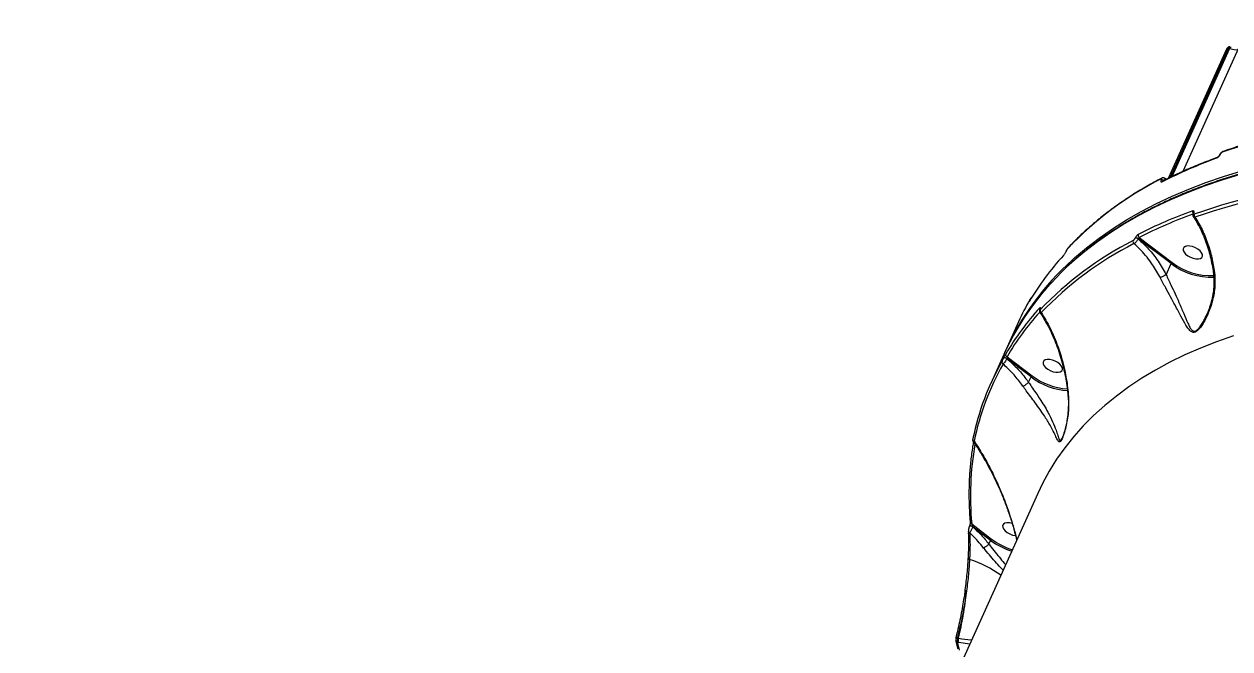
# Model space of a CAD drawing. Header units: millimetres. Extents: x -6523 to 7556, y -5559 to 6101.
# Drawn here: x -2358 to -1838, y 1711 to 1981 of the extents above; entities that cross this region are included whole.
import ezdxf

# ---------------------------------------------------------------- set-up
doc = ezdxf.new("R2010")
doc.units = ezdxf.units.MM
doc.layers.add('DIKOM_ОБЪЕКТ', color=7, linetype='Continuous')
doc.layers.add('DIKOM_РАЗМЕР_ЗОНА', color=7, linetype='Continuous')
doc.styles.add('style1', font='arial.ttf', dxfattribs={"width": 0.8})
doc.dimstyles.new('1-50', dxfattribs={"dimtxt": 300, "dimasz": 200, "dimexe": 100, "dimexo": 0, "dimgap": 100, "dimtad": 1, "dimtxsty": 'style1', "dimcen": 200, "dimclrd": 7, "dimclre": 7, "dimclrt": 7, "dimadec": 1, "dimazin": 2, "dimtfac": 1, "dimtmove": 0, "dimatfit": 2, "dimfxl": 0, "dimlwd": 25, "dimlwe": 18, "dimarcsym": 0})

# ---------------------------------------------------------------- blocks, each defined once
blk = doc.blocks.new('*D13')
at = {"layer": 'Defpoints', "color": 0, "transparency": 16777216}
for p in [(-2358.18, 6101.03), (4341.71, -4605.15), (7455.88, -4605.15)]:
    blk.add_point(p, dxfattribs=at)
at = {"layer": 'DIKOM_РАЗМЕР_ЗОНА', "color": 7, "lineweight": 18, "transparency": 16777216}
for p, q in [((-2358.18, 6101.03), (7555.88, 6101.03)), ((4341.71, -4605.15), (7555.88, -4605.15))]:
    blk.add_line(p, q, dxfattribs=at)
at = {"layer": 'DIKOM_РАЗМЕР_ЗОНА', "color": 7, "lineweight": 25, "transparency": 16777216}
blk.add_line((7455.88, 5701.03), (7455.88, -4205.15), dxfattribs=at)
at = {"layer": 'DIKOM_РАЗМЕР_ЗОНА', "color": 7, "transparency": 16777216}
for points in [[(7389.22, 5701.03), (7522.55, 5701.03), (7455.88, 6101.03)], [(7389.22, -4205.15), (7522.55, -4205.15), (7455.88, -4605.15)]]:
    blk.add_solid(points, dxfattribs=at)
at = {"layer": 'DIKOM_РАЗМЕР_ЗОНА', "color": 7, "transparency": 16777216, "insert": (7222.71, 375.61), "char_height": 300, "attachment_point": 5, "rotation": 90, "style": 'style1'}
blk.add_mtext('10700', dxfattribs=at)

msp = doc.modelspace()

# ---------------------------------------------------------------- linework, layer by layer
at = {"layer": 'DIKOM_ОБЪЕКТ', "color": 7, "linetype": 'Continuous', "lineweight": 15}
for p, q in [((-1749.699, 2157.798), (-1858.029, 1917.433)), ((-1839.162, 1970.293), (-1864.33, 1914.449)), ((-1838.449, 1970.484), (-1863.526, 1914.843)), ((-1862.687, 1915.254), (-1837.845, 1970.372)), ((-1837.845, 1970.372), (-1838.449, 1970.484)), ((-1842.197, 1924.569), (-1842.225, 1924.507)), ((-1841.989, 1924.743), (-1842.017, 1924.681)), ((-1867.266, 1913.721), (-1867.246, 1913.764)), ((-1866.67, 1913.302), (-1866.669, 1913.303)), ((-1865.019, 1914.111), (-1865.866, 1914.635)), ((-1853.533, 1899.511), (-1853.561, 1899.449)), ((-1853.325, 1899.684), (-1853.353, 1899.622)), ((-1878.587, 1888.677), (-1878.568, 1888.719)), ((-1877.24, 1888.425), (-1877.259, 1888.382)), ((-1863.079, 1877.691), (-1877.24, 1888.425)), ((-1876.814, 1888.972), (-1862.622, 1878.215)), ((-1908.374, 1883.133), (-1908.41, 1883.052)), ((-1908.324, 1883.207), (-1908.36, 1883.126)), ((-1865.23, 1872.919), (-1863.079, 1877.691)), ((-1924.127, 1861.866), (-1924.115, 1861.892)), ((-1919.665, 1858.118), (-1919.701, 1858.037)), ((-1919.648, 1858.116), (-1919.684, 1858.035)), ((-1919.698, 1858.041), (-1919.734, 1857.961)), ((-1848.027, 1855.02), (-1847.901, 1855.3)), ((-1928.926, 1852.609), (-1934.576, 1840.074)), ((-1935.279, 1838.512), (-1940.929, 1825.977)), ((-1933.911, 1837.527), (-1923.092, 1829.28)), ((-1935.417, 1836.825), (-1935.406, 1836.851)), ((-1933.939, 1836.678), (-1933.951, 1836.652)), ((-1923.549, 1828.757), (-1933.939, 1836.678)), ((-1924.589, 1826.451), (-1923.549, 1828.757)), ((-1924.589, 1826.451), (-1924.593, 1826.446)), ((-1910.053, 1802.515), (-1909.992, 1802.667)), ((-1920.67, 1778.446), (-2029.001, 1538.08)), ((-1949.161, 1765.366), (-1940.541, 1758.762)), ((-1950.572, 1762.124), (-1950.574, 1762.151)), ((-1950.148, 1764.266), (-1950.179, 1764.198)), ((-1948.666, 1764.114), (-1948.697, 1764.046)), ((-1940.999, 1758.24), (-1948.666, 1764.114)), ((-1941.728, 1756.622), (-1941.732, 1756.615)), ((-1941.728, 1756.622), (-1940.999, 1758.24)), ((-1950.665, 1750.495), (-1950.68, 1750.239)), ((-1956.021, 1714.74), (-1955.129, 1711.387)), ((-1954.857, 1714.106), (-1955.404, 1714.208)), ((-1955.331, 1716.129), (-1954.827, 1716.036)), ((-1949.956, 1713.465), (-1954.857, 1714.106))]:
    msp.add_line(p, q, dxfattribs=at)
at = {"layer": 'DIKOM_ОБЪЕКТ', "color": 7, "linetype": 'Continuous', "lineweight": 15, "flags": 128}
for points in [[(-1837.845, 1970.372), (-1837.701, 1970.654), (-1837.546, 1970.878), (-1837.387, 1971.037), (-1837.231, 1971.124), (-1837.085, 1971.136)], [(-1834.411, 1969.838), (-1835.834, 1970.034), (-1837.845, 1970.372)], [(-1833.337, 1916.148), (-1841.198, 1913.736), (-1848.817, 1911.115), (-1856.186, 1908.287), (-1863.299, 1905.256), (-1870.15, 1902.023), (-1876.734, 1898.591), (-1883.044, 1894.963), (-1889.076, 1891.142), (-1894.824, 1887.132), (-1900.284, 1882.935), (-1905.451, 1878.556), (-1905.864, 1878.186)], [(-1905.618, 1879.335), (-1904.713, 1880.147), (-1899.545, 1884.525), (-1894.083, 1888.721), (-1888.333, 1892.73), (-1882.299, 1896.549), (-1875.987, 1900.176), (-1869.401, 1903.607), (-1862.548, 1906.838), (-1855.433, 1909.868), (-1848.063, 1912.694), (-1840.442, 1915.314), (-1832.579, 1917.725)], [(-1907.422, 1884.616), (-1907.473, 1884.556), (-1907.554, 1884.419)], [(-1850.569, 1883.196), (-1851.494, 1883.935), (-1852.596, 1884.559), (-1853.787, 1885.016), (-1854.969, 1885.269), (-1856.047, 1885.298), (-1856.934, 1885.1), (-1857.558, 1884.692), (-1857.868, 1884.106), (-1857.839, 1883.39), (-1857.474, 1882.602), (-1856.801, 1881.806), (-1855.877, 1881.066), (-1854.774, 1880.443), (-1853.584, 1879.986), (-1852.401, 1879.733), (-1851.323, 1879.704), (-1850.436, 1879.902), (-1849.812, 1880.31), (-1849.502, 1880.896), (-1849.531, 1881.612), (-1849.897, 1882.4), (-1850.569, 1883.196)], [(-1908.41, 1883.052), (-1908.397, 1883.077), (-1908.36, 1883.126)], [(-1908.374, 1883.133), (-1908.361, 1883.157), (-1908.324, 1883.207)], [(-1919.7, 1858.037), (-1919.685, 1858.066), (-1919.648, 1858.116)], [(-1919.733, 1857.963), (-1919.721, 1857.986), (-1919.684, 1858.035)], [(-1836.176, 1846.511), (-1843.416, 1843.97), (-1850.405, 1841.222), (-1857.134, 1838.27), (-1863.599, 1835.116), (-1869.793, 1831.764), (-1875.711, 1828.216), (-1881.346, 1824.475), (-1886.693, 1820.546), (-1891.749, 1816.431), (-1896.507, 1812.135), (-1900.964, 1807.662), (-1905.115, 1803.015), (-1908.956, 1798.2), (-1912.485, 1793.22), (-1915.696, 1788.081), (-1918.589, 1782.786), (-1920.67, 1778.446)], [(-1933.951, 1836.652), (-1934.146, 1836.781), (-1934.364, 1836.887), (-1934.59, 1836.964), (-1934.812, 1837.007), (-1935.017, 1837.014), (-1935.192, 1836.985), (-1935.329, 1836.921), (-1935.417, 1836.825)], [(-1933.939, 1836.678), (-1934.135, 1836.806), (-1934.352, 1836.912), (-1934.578, 1836.989), (-1934.8, 1837.032), (-1935.005, 1837.04), (-1935.181, 1837.01), (-1935.317, 1836.946), (-1935.406, 1836.851)], [(-1911.04, 1834.262), (-1911.964, 1835.002), (-1913.067, 1835.625), (-1914.257, 1836.082), (-1915.439, 1836.335), (-1916.518, 1836.364), (-1917.405, 1836.166), (-1918.028, 1835.758), (-1918.338, 1835.172), (-1918.31, 1834.456), (-1917.944, 1833.668), (-1917.272, 1832.872), (-1916.347, 1832.132), (-1915.245, 1831.509), (-1914.054, 1831.052), (-1912.872, 1830.799), (-1911.794, 1830.77), (-1910.907, 1830.968), (-1910.283, 1831.376), (-1909.973, 1831.962), (-1910.002, 1832.678), (-1910.367, 1833.466), (-1911.04, 1834.262)], [(-1948.666, 1764.114), (-1948.898, 1764.264), (-1949.158, 1764.381), (-1949.423, 1764.455), (-1949.674, 1764.48), (-1949.889, 1764.455), (-1950.052, 1764.382), (-1950.148, 1764.266)], [(-1931.695, 1765.561), (-1931.707, 1765.564), (-1932.889, 1765.818), (-1933.967, 1765.846), (-1934.854, 1765.649), (-1935.478, 1765.24), (-1935.788, 1764.654), (-1935.759, 1763.939), (-1935.394, 1763.151), (-1934.721, 1762.355), (-1933.797, 1761.615), (-1932.694, 1760.991), (-1931.504, 1760.535), (-1930.321, 1760.281), (-1930.221, 1760.27)], [(-1948.697, 1764.046), (-1948.929, 1764.196), (-1949.188, 1764.313), (-1949.454, 1764.387), (-1949.705, 1764.412), (-1949.92, 1764.387), (-1950.082, 1764.314), (-1950.179, 1764.198), (-1950.181, 1764.192)], [(-1950.657, 1750.495), (-1950.641, 1750.596), (-1950.59, 1750.696)], [(-1950.08, 1749.962), (-1950.242, 1750.021), (-1950.383, 1750.096), (-1950.499, 1750.184), (-1950.585, 1750.281), (-1950.639, 1750.385), (-1950.657, 1750.491), (-1950.657, 1750.495)], [(-1951.977, 1736.782), (-1951.979, 1736.799), (-1951.965, 1736.854), (-1951.916, 1736.903)], [(-1955.955, 1716.201), (-1955.961, 1716.196), (-1955.963, 1716.191)]]:
    msp.add_lwpolyline(points, dxfattribs=at)
at = {"layer": 'DIKOM_ОБЪЕКТ', "color": 7, "linetype": 'Continuous', "lineweight": 15}
for centre, radius, start, end in [((-1838.673, 1969.894), 0.631, 69.18952, 140.79617), ((-1746.209, 1651.528), 290.132, 96.04312, 109.07166), ((-1840.414, 1925.49), 0.643, 110.73313, 157.65487), ((-1773.664, 1730.177), 205.234, 109.89829, 117.04366), ((-1842.922, 1922.915), 0.642, 110.385, 157.70344), ((-1841.924, 1924.358), 0.335, 106.05415, 153.69903), ((-1841.898, 1924.422), 0.333, 105.89611, 153.49392), ((-1799.339, 1780.846), 149.792, 117.03958, 136.25542), ((-1866.813, 1913.996), 0.678, 118.20779, 156.61142), ((-1866.868, 1912.502), 1.282, 55.78311, 108.08067), ((-1866.847, 1912.533), 1.294, 54.55892, 107.99785), ((-1866.358, 1912.704), 0.675, 117.78206, 156.70648), ((-1758.24, 1625.021), 290.003, 96.05262, 109.08518), ((-1758.149, 1624.307), 289.362, 96.05269, 109.08533), ((-1783.904, 1707.627), 205.14, 109.91167, 117.05933), ((-1852.657, 1900.069), 1.193, 158.65443, 217.29174), ((-1783.71, 1706.708), 204.667, 109.91184, 117.05894), ((-1853.262, 1899.301), 0.334, 105.95689, 153.31858), ((-1853.234, 1899.364), 0.333, 105.88608, 154.33387), ((-1851.923, 1898.649), 1.221, 159.12293, 226.49097), ((-1876.14, 1889.911), 1.156, 159.73824, 234.32136), ((-1811.376, 1754.257), 149.737, 117.05506, 136.27571), ((-1811.165, 1753.254), 149.41, 117.05533, 136.27561), ((-1878.406, 1887.21), 1.149, 159.67034, 231.27451), ((-1878.197, 1887.292), 1.438, 49.28837, 105.72157), ((-1878.178, 1887.335), 1.438, 49.29712, 105.72263), ((-1826.551, 1790.722), 118.76, 131.74147, 155.85947), ((-1822.44, 1801.35), 118.194, 137.48699, 149.45565), ((-1827.087, 1789.038), 118.967, 131.46575, 155.42602), ((-1846.204, 1899.238), 27.368, 231.93277, 273.27614), ((-1846.369, 1898.79), 26.221, 231.69305, 273.74956), ((-1832.662, 1778.73), 118.169, 137.5075, 149.47809), ((-1826.433, 1806.411), 112.424, 150.25004, 155.73651), ((-1923.788, 1861.628), 0.414, 101.14416, 144.93511), ((-1923.775, 1861.652), 0.417, 100.69233, 144.7991), ((-1918.971, 1858.21), 0.893, 157.46866, 204.38469), ((-1832.481, 1777.736), 117.741, 137.92054, 149.48149), ((-1918.623, 1857.409), 1.024, 160.27517, 239.68926), ((-1933.544, 1838.423), 0.968, 160.60395, 247.76704), ((-1837.709, 1779.449), 113.219, 150.30964, 168.42809), ((-1837.443, 1778.392), 112.968, 150.30968, 168.4283), ((-1935.168, 1835.205), 0.952, 160.21301, 244.33054), ((-1905.915, 1851.963), 29.145, 232.76845, 266.43079), ((-1905.983, 1851.807), 28.288, 232.78338, 266.2746), ((-1947.822, 1801.86), 0.858, 159.54695, 250.03464), ((-1817.933, 1777.3), 131.77, 170.17795, 185.1959), ((-1948.983, 1766.178), 0.83, 188.00774, 257.64148), ((-1949.789, 1762.236), 0.791, 188.16332, 254.77483), ((-1922.564, 1783.078), 30.931, 233.41818, 252.48018), ((-1922.649, 1782.886), 30.035, 233.43828, 252.67946), ((-1964.556, 1704.271), 47.929, 54.26682, 72.42048), ((-1951.317, 1737.283), 0.828, 217.1847, 265.18661), ((-1955.291, 1714.962), 0.763, 197.04236, 261.47647), ((-1955.843, 1714.439), 1.766, 73.13814, 93.63149), ((-1773.56, 1760.821), 187.723, 194.37747, 195.4308), ((-1951.039, 1715.012), 3.924, 164.87223, 193.33654)]:
    msp.add_arc(centre, radius, start, end, dxfattribs=at)
for points, knots in [([(-1837.707, 1971.232), (-1837.798, 1971.25), (-1838.015, 1971.291), (-1838.349, 1971.196), (-1838.664, 1971.008), (-1838.936, 1970.715), (-1839.09, 1970.468), (-1839.159, 1970.297), (-1839.161, 1970.292)], [0, 0, 0, 0, 0.1397317, 0.3333262, 0.5182552, 0.7147095, 0.9901729, 1, 1, 1, 1]), ([(-1837.704, 1971.241), (-1837.778, 1971.239), (-1837.933, 1971.236), (-1838.2, 1970.967), (-1838.366, 1970.645), (-1838.449, 1970.484)], [0, 0, 0, 0, 0.3134743, 0.656705, 1, 1, 1, 1]), ([(-1776.317, 1940.422), (-1777.846, 1940.242), (-1782.28, 1939.719), (-1789.486, 1938.703), (-1797.869, 1937.312), (-1806.06, 1935.724), (-1814.057, 1933.944), (-1821.853, 1931.973), (-1829.439, 1929.809), (-1835.681, 1927.828), (-1839.359, 1926.541), (-1840.642, 1926.092)], [0, 0, 0, 0, 0.065274, 0.1893068, 0.313344, 0.437382, 0.5614212, 0.6854594, 0.8094955, 0.9335271, 1, 1, 1, 1]), ([(-1433.494, 1850.201), (-1435.3, 1851.099), (-1440.536, 1853.703), (-1449.269, 1857.906), (-1459.711, 1862.76), (-1470.225, 1867.465), (-1480.8, 1872.018), (-1491.429, 1876.417), (-1502.103, 1880.657), (-1512.816, 1884.736), (-1523.558, 1888.651), (-1534.321, 1892.399), (-1545.098, 1895.976), (-1555.881, 1899.381), (-1566.661, 1902.61), (-1577.431, 1905.662), (-1588.181, 1908.533), (-1598.905, 1911.222), (-1609.594, 1913.727), (-1620.239, 1916.046), (-1630.834, 1918.177), (-1641.37, 1920.118), (-1651.84, 1921.868), (-1662.234, 1923.426), (-1672.547, 1924.79), (-1682.769, 1925.96), (-1692.893, 1926.933), (-1702.912, 1927.711), (-1712.818, 1928.292), (-1722.603, 1928.675), (-1732.261, 1928.861), (-1741.784, 1928.849), (-1751.165, 1928.639), (-1760.396, 1928.232), (-1769.472, 1927.626), (-1778.385, 1926.824), (-1787.128, 1925.825), (-1795.694, 1924.63), (-1804.079, 1923.24), (-1812.274, 1921.656), (-1820.274, 1919.88), (-1828.073, 1917.911), (-1835.665, 1915.752), (-1843.044, 1913.405), (-1850.204, 1910.871), (-1857.141, 1908.151), (-1863.848, 1905.249), (-1870.321, 1902.166), (-1876.554, 1898.904), (-1882.543, 1895.467), (-1888.283, 1891.855), (-1893.773, 1888.076), (-1898.989, 1884.118), (-1902.953, 1880.894), (-1905.085, 1878.934), (-1905.66, 1878.406)], [0, 0, 0, 0, 0.0101407, 0.0294064, 0.0486726, 0.0679388, 0.087205, 0.1064712, 0.1257374, 0.1450038, 0.1642702, 0.1835368, 0.2028035, 0.2220703, 0.2413374, 0.2606047, 0.2798722, 0.2991399, 0.3184081, 0.3376765, 0.3569452, 0.3762143, 0.3954839, 0.4147539, 0.4340242, 0.453295, 0.4725664, 0.4918382, 0.5111107, 0.5303836, 0.549657, 0.568931, 0.5882056, 0.6074808, 0.6267565, 0.6460326, 0.6653092, 0.6845863, 0.7038636, 0.7231412, 0.7424188, 0.7616962, 0.7809734, 0.8002499, 0.8195257, 0.8388001, 0.8580729, 0.8773437, 0.896612, 0.9158773, 0.9351389, 0.9543966, 0.9736496, 0.9928976, 1, 1, 1, 1]), ([(-1840.639, 1926.078), (-1840.69, 1926.064), (-1840.933, 1925.996), (-1841.323, 1925.717), (-1841.802, 1925.233), (-1842.105, 1924.823), (-1842.182, 1924.591), (-1842.189, 1924.569)], [0, 0, 0, 0, 0.0772502, 0.3654709, 0.6551868, 0.9673076, 1, 1, 1, 1]), ([(-1843.152, 1923.514), (-1844.391, 1923.055), (-1847.985, 1921.725), (-1853.757, 1919.379), (-1860.379, 1916.447), (-1864.584, 1914.345), (-1866.672, 1913.301)], [0, 0, 0, 0, 0.1498864, 0.4345718, 0.7192436, 1, 1, 1, 1]), ([(-1842.017, 1924.681), (-1842.051, 1924.612), (-1842.15, 1924.408), (-1842.397, 1924.046), (-1842.759, 1923.65), (-1843.158, 1923.323), (-1843.396, 1923.213), (-1843.516, 1923.158)], [0, 0, 0, 0, 0.1082896, 0.3204375, 0.5430439, 0.7715563, 1, 1, 1, 1]), ([(-1842.225, 1924.507), (-1842.25, 1924.457), (-1842.301, 1924.353), (-1842.435, 1924.15), (-1842.614, 1923.932), (-1842.818, 1923.733), (-1842.998, 1923.595), (-1843.12, 1923.526), (-1843.139, 1923.52), (-1843.147, 1923.517)], [0, 0, 0, 0, 0.1263405, 0.2632108, 0.4242327, 0.6013586, 0.7629092, 0.9069626, 1, 1, 1, 1]), ([(-1841.009, 1925.735), (-1841.088, 1925.699), (-1841.245, 1925.628), (-1841.505, 1925.416), (-1841.74, 1925.159), (-1841.901, 1924.923), (-1841.966, 1924.789), (-1841.989, 1924.743)], [0, 0, 0, 0, 0.2288338, 0.4578489, 0.6785494, 0.8884053, 1, 1, 1, 1]), ([(-1867.134, 1914.593), (-1868.221, 1914.015), (-1871.372, 1912.34), (-1876.4, 1909.434), (-1882.134, 1905.819), (-1887.611, 1902.03), (-1892.831, 1898.075), (-1897.79, 1893.956), (-1902.399, 1889.75), (-1905.551, 1886.601), (-1907.16, 1884.894), (-1907.422, 1884.616)], [0, 0, 0, 0, 0.0688372, 0.1994995, 0.3301459, 0.4607641, 0.5913507, 0.7219035, 0.8524185, 0.9759872, 1, 1, 1, 1]), ([(-1867.246, 1913.764), (-1867.223, 1913.82), (-1867.164, 1913.963), (-1867.13, 1914.15), (-1867.163, 1914.284), (-1867.265, 1914.334), (-1867.379, 1914.288), (-1867.436, 1914.265)], [0, 0, 0, 0, 0.1423172, 0.3571214, 0.571526, 0.7857017, 1, 1, 1, 1]), ([(-1866.978, 1912.971), (-1867.064, 1912.937), (-1867.236, 1912.868), (-1867.389, 1912.944), (-1867.44, 1913.146), (-1867.389, 1913.424), (-1867.301, 1913.637), (-1867.266, 1913.721)], [0, 0, 0, 0, 0.2150431, 0.4299598, 0.6446948, 0.8592144, 1, 1, 1, 1]), ([(-1865.885, 1914.564), (-1865.894, 1914.572), (-1866.002, 1914.675), (-1866.281, 1914.75), (-1866.648, 1914.764), (-1866.934, 1914.697), (-1867.077, 1914.612), (-1867.128, 1914.583)], [0, 0, 0, 0, 0.0256715, 0.3298214, 0.5984932, 0.8580749, 1, 1, 1, 1]), ([(-1865.913, 1914.557), (-1865.882, 1914.547), (-1865.773, 1914.511), (-1865.724, 1914.256), (-1865.767, 1913.879), (-1865.875, 1913.586), (-1865.919, 1913.469)], [0, 0, 0, 0, 0.1277092, 0.4548311, 0.7827173, 1, 1, 1, 1]), ([(-1853.769, 1900.504), (-1853.686, 1900.527), (-1853.502, 1900.579), (-1853.298, 1900.52), (-1853.186, 1900.339), (-1853.184, 1900.055), (-1853.278, 1899.808), (-1853.325, 1899.684)], [0, 0, 0, 0, 0.1741891, 0.3895984, 0.5957706, 0.7978881, 1, 1, 1, 1]), ([(-1853.554, 1899.448), (-1853.573, 1899.41), (-1853.686, 1899.186), (-1853.759, 1898.8), (-1853.723, 1898.32), (-1853.576, 1898.092), (-1853.518, 1898.001)], [0, 0, 0, 0, 0.0815625, 0.4817846, 0.7950571, 1, 1, 1, 1]), ([(-1853.542, 1897.965), (-1853.299, 1897.616), (-1852.489, 1896.455), (-1851.232, 1894.237), (-1849.782, 1891.337), (-1848.478, 1888.232), (-1847.33, 1884.975), (-1846.346, 1881.594), (-1845.554, 1878.115), (-1845.066, 1875.566), (-1844.899, 1874.171), (-1844.876, 1873.981)], [0, 0, 0, 0, 0.0567416, 0.1889378, 0.3214331, 0.4542308, 0.5870358, 0.7183275, 0.849123, 0.9794935, 1, 1, 1, 1]), ([(-1853.487, 1899.636), (-1853.487, 1899.639), (-1853.486, 1899.646), (-1853.497, 1899.595), (-1853.524, 1899.533), (-1853.536, 1899.508)], [0, 0, 0, 0, 0.1862472, 0.6660923, 1, 1, 1, 1]), ([(-1852.763, 1897.763), (-1852.882, 1897.753), (-1853.149, 1897.731), (-1853.409, 1897.815), (-1853.482, 1897.952), (-1853.502, 1897.991)], [0, 0, 0, 0, 0.3655604, 0.8187092, 1, 1, 1, 1]), ([(-1853.353, 1899.622), (-1853.385, 1899.541), (-1853.447, 1899.378), (-1853.446, 1899.191), (-1853.372, 1899.073), (-1853.238, 1899.036), (-1853.117, 1899.069), (-1853.063, 1899.084)], [0, 0, 0, 0, 0.2039798, 0.4080215, 0.6135378, 0.8265341, 1, 1, 1, 1]), ([(-1852.763, 1897.763), (-1851.712, 1896.029), (-1849.58, 1892.509), (-1847.199, 1886.495), (-1845.386, 1880.249), (-1844.708, 1876.026), (-1844.365, 1873.89)], [0, 0, 0, 0, 0.26256557, 0.53266355, 0.76364823, 1, 1, 1, 1]), ([(-1878.568, 1888.719), (-1878.525, 1888.808), (-1878.417, 1889.03), (-1878.171, 1889.41), (-1877.853, 1889.803), (-1877.518, 1890.131), (-1877.322, 1890.251), (-1877.225, 1890.312)], [0, 0, 0, 0, 0.1407894, 0.3553021, 0.5700446, 0.7849921, 1, 1, 1, 1]), ([(-1907.42, 1884.612), (-1907.452, 1884.579), (-1907.593, 1884.436), (-1907.808, 1884.137), (-1908.078, 1883.708), (-1908.273, 1883.36), (-1908.345, 1883.184), (-1908.37, 1883.123)], [0, 0, 0, 0, 0.0951208, 0.4245451, 0.6670934, 0.8835709, 1, 1, 1, 1]), ([(-1907.554, 1884.419), (-1907.622, 1884.34), (-1907.743, 1884.199), (-1907.948, 1883.896), (-1908.125, 1883.603), (-1908.25, 1883.368), (-1908.307, 1883.244), (-1908.324, 1883.207)], [0, 0, 0, 0, 0.3025309, 0.534636, 0.7254271, 0.9170944, 1, 1, 1, 1]), ([(-1879.483, 1887.609), (-1879.419, 1887.649), (-1879.289, 1887.73), (-1879.066, 1887.95), (-1878.854, 1888.212), (-1878.689, 1888.467), (-1878.616, 1888.617), (-1878.587, 1888.677)], [0, 0, 0, 0, 0.2142802, 0.4284482, 0.642919, 0.8577225, 1, 1, 1, 1]), ([(-1877.259, 1888.382), (-1877.321, 1888.266), (-1877.476, 1887.976), (-1877.823, 1887.481), (-1878.266, 1886.972), (-1878.728, 1886.548), (-1878.992, 1886.392), (-1879.125, 1886.314)], [0, 0, 0, 0, 0.1423889, 0.3572831, 0.5717011, 0.7857706, 1, 1, 1, 1]), ([(-1867.753, 1871.633), (-1868.806, 1873.533), (-1870.522, 1876.625), (-1873.448, 1880.503), (-1876.13, 1883.579), (-1878.115, 1885.391), (-1879.125, 1886.314)], [0, 0, 0, 0, 0.3422148, 0.5572666, 0.7746022, 1, 1, 1, 1]), ([(-1877.259, 1888.382), (-1875.73, 1886.956), (-1872.634, 1884.067), (-1868.541, 1878.839), (-1866.341, 1874.904), (-1865.23, 1872.919)], [0, 0, 0, 0, 0.3257289, 0.6596837, 1, 1, 1, 1]), ([(-1876.814, 1888.972), (-1876.844, 1888.95), (-1876.905, 1888.907), (-1877.01, 1888.792), (-1877.111, 1888.658), (-1877.19, 1888.529), (-1877.226, 1888.455), (-1877.24, 1888.425)], [0, 0, 0, 0, 0.2150758, 0.4300863, 0.6447875, 0.8593234, 1, 1, 1, 1]), ([(-1908.36, 1883.126), (-1908.386, 1883.07), (-1908.476, 1882.876), (-1908.676, 1882.502), (-1908.96, 1882.032), (-1909.279, 1881.56), (-1909.463, 1881.341), (-1909.564, 1881.221)], [0, 0, 0, 0, 0.0796122, 0.2757111, 0.4707675, 0.7105435, 1, 1, 1, 1]), ([(-1844.365, 1873.89), (-1844.237, 1872.16), (-1843.958, 1868.39), (-1844.865, 1862.569), (-1846.482, 1857.374), (-1848.202, 1853.678), (-1849.546, 1851.385), (-1850.66, 1849.828), (-1851.837, 1848.601), (-1852.714, 1848.107), (-1853.627, 1847.944), (-1854.575, 1848.302), (-1855.623, 1849.475), (-1857.015, 1851.631), (-1858.815, 1854.985), (-1861.052, 1859.177), (-1863.295, 1863.316), (-1865.472, 1867.291), (-1866.973, 1870.148), (-1867.753, 1871.633)], [0, 0, 0, 0, 0.0790196, 0.172179, 0.2680581, 0.3287287, 0.3610584, 0.393899, 0.4223312, 0.4513191, 0.4599436, 0.4989929, 0.5446042, 0.5914356, 0.6876189, 0.7865798, 0.8546764, 0.9244448, 1, 1, 1, 1]), ([(-1862.622, 1878.215), (-1862.633, 1878.209), (-1862.654, 1878.199), (-1862.711, 1878.162), (-1862.798, 1878.09), (-1862.909, 1877.967), (-1863.01, 1877.827), (-1863.056, 1877.737), (-1863.079, 1877.691)], [0, 0, 0, 0, 0.07011075, 0.14143267, 0.35608139, 0.57065104, 0.78529977, 1, 1, 1, 1]), ([(-1844.891, 1873.977), (-1844.803, 1873.316), (-1844.586, 1871.693), (-1844.573, 1869.034), (-1844.801, 1865.988), (-1845.339, 1862.823), (-1846.152, 1859.71), (-1847.048, 1857.071), (-1847.738, 1855.58), (-1848.003, 1855.009)], [0, 0, 0, 0, 0.1019201, 0.2502143, 0.406954, 0.5711532, 0.7433797, 0.9016663, 1, 1, 1, 1]), ([(-1844.365, 1873.89), (-1844.415, 1873.891), (-1844.56, 1873.894), (-1844.76, 1873.917), (-1844.89, 1873.948), (-1844.859, 1873.982), (-1844.857, 1873.983)], [0, 0, 0, 0, 0.16948682, 0.49229172, 0.97529536, 1, 1, 1, 1]), ([(-1865.233, 1872.914), (-1865.401, 1872.825), (-1865.737, 1872.646), (-1866.345, 1872.332), (-1866.944, 1872.028), (-1867.393, 1871.806), (-1867.642, 1871.686), (-1867.731, 1871.644), (-1867.753, 1871.633)], [0, 0, 0, 0, 0.2127097, 0.4254159, 0.6380978, 0.8507943, 0.9619183, 1, 1, 1, 1]), ([(-1865.23, 1872.919), (-1865.23, 1872.917), (-1865.231, 1872.916), (-1865.233, 1872.915), (-1865.233, 1872.914)], [0, 0, 0, 0, 0.6106781, 1, 1, 1, 1]), ([(-1865.233, 1872.914), (-1865.233, 1872.914), (-1864.542, 1871.439), (-1863.207, 1868.603), (-1861.336, 1864.601), (-1859.436, 1860.414), (-1857.608, 1856.046), (-1856.14, 1852.562), (-1855.043, 1850.196), (-1854.192, 1848.928), (-1853.38, 1848.457), (-1852.642, 1848.555), (-1852.202, 1848.776), (-1851.516, 1849.321), (-1850.687, 1850.239), (-1849.657, 1851.775), (-1848.724, 1853.401), (-1848.241, 1854.523), (-1848.027, 1855.02)], [0, 0, 0, 0, 0.00004715, 0.10939252, 0.21026968, 0.31128286, 0.45423604, 0.59722318, 0.66348171, 0.72940981, 0.78254008, 0.79398192, 0.82356685, 0.83242783, 0.87101366, 0.91703997, 0.96324658, 1, 1, 1, 1]), ([(-1924.234, 1861.417), (-1924.27, 1861.358), (-1924.347, 1861.231), (-1924.392, 1861.192), (-1924.37, 1861.29), (-1924.283, 1861.513), (-1924.179, 1861.748), (-1924.127, 1861.866)], [0, 0, 0, 0, 0.1890527, 0.4045548, 0.6068859, 0.8033731, 1, 1, 1, 1]), ([(-1924.194, 1861.495), (-1924.208, 1861.47), (-1924.241, 1861.415), (-1924.246, 1861.408), (-1924.248, 1861.404)], [0, 0, 0, 0, 0.4548563, 1, 1, 1, 1]), ([(-1924.134, 1861.855), (-1924.14, 1861.841), (-1924.159, 1861.798), (-1924.184, 1861.745), (-1924.2, 1861.71)], [0, 0, 0, 0, 0.3357905, 1, 1, 1, 1]), ([(-1924.115, 1861.892), (-1924.08, 1861.972), (-1924.009, 1862.131), (-1923.951, 1862.283), (-1923.934, 1862.351), (-1923.963, 1862.326), (-1924.015, 1862.238), (-1924.039, 1862.197)], [0, 0, 0, 0, 0.1951447, 0.39005677, 0.59328667, 0.81110052, 1, 1, 1, 1]), ([(-1923.277, 1862.868), (-1923.3, 1862.865), (-1923.4, 1862.85), (-1923.551, 1862.772), (-1923.71, 1862.658), (-1923.816, 1862.547), (-1923.886, 1862.456), (-1923.944, 1862.369), (-1923.984, 1862.298), (-1924.009, 1862.255)], [0, 0, 0, 0, 0.0576973, 0.2527259, 0.4185478, 0.5535651, 0.6615895, 0.7924689, 1, 1, 1, 1]), ([(-1919.796, 1858.552), (-1919.784, 1858.566), (-1919.694, 1858.663), (-1919.566, 1858.77), (-1919.472, 1858.771), (-1919.46, 1858.651), (-1919.511, 1858.438), (-1919.602, 1858.223), (-1919.648, 1858.116)], [0, 0, 0, 0, 0.0392479, 0.2872515, 0.4951797, 0.670994, 0.8353089, 1, 1, 1, 1]), ([(-1919.732, 1857.963), (-1919.739, 1857.948), (-1919.82, 1857.779), (-1919.901, 1857.548), (-1919.957, 1857.173), (-1919.913, 1856.833), (-1919.792, 1856.657), (-1919.747, 1856.592)], [0, 0, 0, 0, 0.0328109, 0.3672661, 0.5995121, 0.8530409, 1, 1, 1, 1]), ([(-1919.684, 1858.035), (-1919.714, 1857.966), (-1919.773, 1857.826), (-1919.807, 1857.688), (-1919.798, 1857.614), (-1919.737, 1857.616), (-1919.654, 1857.684), (-1919.596, 1857.745), (-1919.587, 1857.754)], [0, 0, 0, 0, 0.1673644, 0.3344636, 0.5091387, 0.7130182, 0.9576681, 1, 1, 1, 1]), ([(-1919.14, 1856.525), (-1919.164, 1856.516), (-1919.326, 1856.456), (-1919.558, 1856.441), (-1919.731, 1856.496), (-1919.756, 1856.583), (-1919.757, 1856.587)], [0, 0, 0, 0, 0.0824582, 0.5649455, 0.9819724, 1, 1, 1, 1]), ([(-1919.753, 1856.59), (-1919.648, 1856.445), (-1918.872, 1855.365), (-1917.526, 1853.118), (-1915.733, 1849.85), (-1914.078, 1846.344), (-1912.557, 1842.649), (-1911.202, 1838.812), (-1910.036, 1834.893), (-1909.073, 1830.958), (-1908.325, 1827.041), (-1907.806, 1823.486), (-1907.627, 1821.23), (-1907.551, 1820.278)], [0, 0, 0, 0, 0.0160578, 0.119673, 0.2238036, 0.3284433, 0.4335476, 0.538914, 0.6414629, 0.7414019, 0.8382366, 0.9317659, 1, 1, 1, 1]), ([(-1919.14, 1856.525), (-1917.806, 1854.342), (-1915.789, 1851.041), (-1913.5, 1845.995), (-1911.619, 1841.199), (-1909.766, 1835.238), (-1908.46, 1829.191), (-1907.719, 1824.15), (-1907.503, 1821.554), (-1907.396, 1820.256)], [0, 0, 0, 0, 0.2227141, 0.3367341, 0.4507484, 0.6310036, 0.8132756, 0.9066439, 1, 1, 1, 1]), ([(-1935.406, 1836.851), (-1935.378, 1836.912), (-1935.288, 1837.11), (-1935.102, 1837.503), (-1934.861, 1837.992), (-1934.627, 1838.444), (-1934.514, 1838.644), (-1934.457, 1838.744)], [0, 0, 0, 0, 0.0931886, 0.303923, 0.5302706, 0.7652158, 1, 1, 1, 1]), ([(-1933.911, 1837.527), (-1933.896, 1837.469), (-1933.866, 1837.355), (-1933.853, 1837.143), (-1933.865, 1836.948), (-1933.892, 1836.815), (-1933.916, 1836.734), (-1933.931, 1836.698), (-1933.939, 1836.678)], [0, 0, 0, 0, 0.2685422, 0.5228903, 0.7426204, 0.869096, 0.9242229, 1, 1, 1, 1]), ([(-1936.064, 1835.527), (-1936.026, 1835.596), (-1935.95, 1835.733), (-1935.791, 1836.042), (-1935.625, 1836.378), (-1935.497, 1836.649), (-1935.436, 1836.785), (-1935.417, 1836.825)], [0, 0, 0, 0, 0.2337315, 0.4673645, 0.69562, 0.9087211, 1, 1, 1, 1]), ([(-1933.951, 1836.652), (-1933.991, 1836.573), (-1934.122, 1836.312), (-1934.416, 1835.809), (-1934.825, 1835.203), (-1935.246, 1834.667), (-1935.469, 1834.454), (-1935.58, 1834.347)], [0, 0, 0, 0, 0.0942625, 0.3122993, 0.5412088, 0.7714364, 1, 1, 1, 1]), ([(-1927.041, 1824.788), (-1927.256, 1825.089), (-1928.606, 1826.983), (-1931.337, 1830.36), (-1934.147, 1833.001), (-1935.58, 1834.347)], [0, 0, 0, 0, 0.0849891, 0.5334671, 1, 1, 1, 1]), ([(-1933.951, 1836.652), (-1932.319, 1835.167), (-1929.224, 1832.35), (-1926.241, 1828.725), (-1924.814, 1826.761), (-1924.589, 1826.451)], [0, 0, 0, 0, 0.4843439, 0.9185239, 1, 1, 1, 1]), ([(-1923.092, 1829.28), (-1923.1, 1829.276), (-1923.121, 1829.266), (-1923.178, 1829.23), (-1923.268, 1829.156), (-1923.379, 1829.033), (-1923.481, 1828.894), (-1923.526, 1828.803), (-1923.549, 1828.757)], [0, 0, 0, 0, 0.05357172, 0.14139437, 0.35602842, 0.57072547, 0.78540904, 1, 1, 1, 1]), ([(-1927.041, 1824.788), (-1927.026, 1824.793), (-1926.911, 1824.84), (-1926.629, 1824.981), (-1926.131, 1825.279), (-1925.577, 1825.656), (-1925.029, 1826.067), (-1924.738, 1826.32), (-1924.593, 1826.446)], [0, 0, 0, 0, 0.025993, 0.2095847, 0.4071985, 0.604777, 0.8024078, 1, 1, 1, 1]), ([(-1907.396, 1820.256), (-1907.349, 1818.207), (-1907.254, 1814.055), (-1908.074, 1808.879), (-1908.973, 1805.34), (-1909.615, 1803.383), (-1910.139, 1802.066), (-1910.659, 1801.11), (-1911.173, 1800.627), (-1911.498, 1800.768), (-1911.967, 1801.291), (-1912.528, 1802.439), (-1913.609, 1804.764), (-1915.23, 1807.88), (-1917.346, 1811.334), (-1919.607, 1814.655), (-1921.616, 1817.437), (-1923.666, 1820.195), (-1925.463, 1822.599), (-1926.575, 1824.141), (-1927.041, 1824.788)], [0, 0, 0, 0, 0.0952077, 0.1929567, 0.2447999, 0.2710681, 0.2981696, 0.3242892, 0.3503875, 0.3910756, 0.4019409, 0.4719618, 0.5438081, 0.639395, 0.7378507, 0.7988531, 0.8613645, 0.9113746, 0.9628359, 1, 1, 1, 1]), ([(-1924.593, 1826.446), (-1924.592, 1826.445), (-1924.159, 1825.827), (-1923.149, 1824.322), (-1921.515, 1821.966), (-1919.677, 1819.227), (-1917.891, 1816.403), (-1915.923, 1813.013), (-1914.129, 1809.367), (-1912.806, 1806.058), (-1911.999, 1803.423), (-1911.577, 1802.118), (-1911.223, 1801.436), (-1910.977, 1801.18), (-1910.534, 1801.578), (-1910.216, 1802.11), (-1910.056, 1802.507), (-1910.053, 1802.515)], [0, 0, 0, 0, 0.00003324, 0.05175448, 0.12380104, 0.19592612, 0.28507088, 0.37433339, 0.51529128, 0.6564623, 0.75843129, 0.86001664, 0.87519862, 0.93074123, 0.96510811, 0.99933963, 1, 1, 1, 1]), ([(-1907.541, 1820.276), (-1907.53, 1820.171), (-1907.397, 1819.001), (-1907.398, 1816.708), (-1907.553, 1813.39), (-1907.955, 1810.312), (-1908.458, 1807.688), (-1908.946, 1805.729), (-1909.391, 1804.254), (-1909.741, 1803.256), (-1909.931, 1802.818), (-1909.996, 1802.668)], [0, 0, 0, 0, 0.0170984, 0.1894085, 0.3685996, 0.5545616, 0.69405, 0.8064771, 0.8917528, 0.9628254, 1, 1, 1, 1]), ([(-1907.396, 1820.256), (-1907.421, 1820.257), (-1907.504, 1820.261), (-1907.573, 1820.268), (-1907.545, 1820.278), (-1907.542, 1820.279)], [0, 0, 0, 0, 0.2808133, 0.9131392, 1, 1, 1, 1]), ([(-1948.674, 1801.969), (-1948.692, 1801.894), (-1948.728, 1801.736), (-1948.743, 1801.542), (-1948.722, 1801.289), (-1948.664, 1801.065), (-1948.575, 1800.945), (-1948.541, 1800.898)], [0, 0, 0, 0, 0.245101, 0.5134011, 0.6905806, 0.8812576, 1, 1, 1, 1]), ([(-1948.115, 1801.053), (-1948.23, 1800.964), (-1948.436, 1800.804), (-1948.505, 1800.877), (-1948.536, 1800.909)], [0, 0, 0, 0, 0.55822734, 1, 1, 1, 1]), ([(-1948.524, 1800.918), (-1948.137, 1800.369), (-1946.857, 1798.556), (-1944.783, 1795.207), (-1942.288, 1790.866), (-1939.872, 1786.214), (-1937.633, 1781.488), (-1935.559, 1776.637), (-1933.698, 1771.782), (-1932.03, 1766.808), (-1930.709, 1762.343), (-1930.025, 1759.487), (-1929.744, 1758.312)], [0, 0, 0, 0, 0.0478577, 0.158044, 0.2707329, 0.3858963, 0.5035328, 0.6087577, 0.7203137, 0.8268968, 0.9287928, 1, 1, 1, 1]), ([(-1948.115, 1801.053), (-1946.859, 1799.123), (-1944.348, 1795.263), (-1940.866, 1788.868), (-1937.61, 1782.058), (-1934.389, 1774.215), (-1931.928, 1766.839), (-1930.361, 1761.281), (-1929.853, 1758.946), (-1929.725, 1758.355)], [0, 0, 0, 0, 0.1618833, 0.323776, 0.4891596, 0.6545233, 0.8601685, 0.9645716, 1, 1, 1, 1]), ([(-1948.394, 1800.731), (-1948.513, 1800.062), (-1948.989, 1797.388), (-1949.611, 1792.633), (-1950.145, 1786.43), (-1950.375, 1780.125), (-1950.31, 1773.837), (-1950.059, 1769.131), (-1949.847, 1766.563), (-1949.805, 1766.061)], [0, 0, 0, 0, 0.0605722, 0.2419052, 0.4232732, 0.6046919, 0.786165, 0.9581971, 1, 1, 1, 1]), ([(-1949.805, 1766.054), (-1949.805, 1766.051), (-1949.801, 1766.025), (-1949.797, 1765.824), (-1949.825, 1765.49), (-1949.897, 1765.066), (-1949.99, 1764.698), (-1950.076, 1764.438), (-1950.137, 1764.285), (-1950.159, 1764.243), (-1950.163, 1764.236)], [0, 0, 0, 0, 0.0217618, 0.1868108, 0.4205749, 0.6281024, 0.7775833, 0.8921261, 0.9830705, 1, 1, 1, 1]), ([(-1949.161, 1765.366), (-1949.093, 1765.273), (-1948.95, 1765.078), (-1948.783, 1764.766), (-1948.676, 1764.482), (-1948.641, 1764.292), (-1948.645, 1764.178), (-1948.659, 1764.135), (-1948.666, 1764.114)], [0, 0, 0, 0, 0.2759104, 0.5811712, 0.7840497, 0.9045471, 0.9531087, 1, 1, 1, 1]), ([(-1950.59, 1750.696), (-1950.496, 1752.847), (-1950.322, 1756.787), (-1950.435, 1759.967), (-1950.487, 1761.412)], [0, 0, 0, 0, 0.54583, 1, 1, 1, 1]), ([(-1950.416, 1763.468), (-1950.438, 1763.386), (-1950.509, 1763.116), (-1950.577, 1762.651), (-1950.563, 1762.326), (-1950.555, 1762.153)], [0, 0, 0, 0, 0.1683293, 0.5582513, 1, 1, 1, 1]), ([(-1950.563, 1762.125), (-1950.563, 1762.124), (-1950.549, 1761.822), (-1950.538, 1761.488), (-1950.527, 1761.155)], [0, 0, 0, 0, 0.0027635, 1, 1, 1, 1]), ([(-1950.176, 1764.19), (-1950.238, 1764.047), (-1950.336, 1763.818), (-1950.395, 1763.563), (-1950.416, 1763.468)], [0, 0, 0, 0, 0.624163, 1, 1, 1, 1]), ([(-1949.996, 1761.473), (-1949.933, 1759.783), (-1949.805, 1756.36), (-1949.988, 1752.112), (-1950.08, 1749.962)], [0, 0, 0, 0, 0.4937666, 1, 1, 1, 1]), ([(-1948.697, 1764.046), (-1948.784, 1763.873), (-1948.957, 1763.527), (-1949.257, 1762.931), (-1949.554, 1762.342), (-1949.816, 1761.827), (-1949.94, 1761.584), (-1949.996, 1761.473)], [0, 0, 0, 0, 0.1951416, 0.389911, 0.5934761, 0.8140525, 1, 1, 1, 1]), ([(-1944.002, 1754.93), (-1944.821, 1755.952), (-1946.696, 1758.293), (-1948.807, 1760.327), (-1949.996, 1761.473)], [0, 0, 0, 0, 0.4365646, 1, 1, 1, 1]), ([(-1948.697, 1764.046), (-1947.471, 1762.915), (-1945.002, 1760.638), (-1942.824, 1757.966), (-1941.728, 1756.622)], [0, 0, 0, 0, 0.496757, 1, 1, 1, 1]), ([(-1941.732, 1756.615), (-1941.871, 1756.48), (-1942.148, 1756.209), (-1942.678, 1755.775), (-1943.219, 1755.38), (-1943.655, 1755.106), (-1943.898, 1754.978), (-1943.988, 1754.936), (-1944.002, 1754.93)], [0, 0, 0, 0, 0.21203464, 0.42405712, 0.63609268, 0.84812403, 0.97644721, 1, 1, 1, 1]), ([(-1935.603, 1745.312), (-1935.776, 1745.5), (-1936.672, 1746.474), (-1938.482, 1748.443), (-1940.929, 1751.195), (-1942.793, 1753.403), (-1943.78, 1754.65), (-1944.002, 1754.93)], [0, 0, 0, 0, 0.0676003, 0.3496942, 0.6338676, 0.917784, 1, 1, 1, 1]), ([(-1941.732, 1756.615), (-1941.732, 1756.615), (-1941.561, 1756.395), (-1940.689, 1755.21), (-1939.003, 1753.101), (-1936.772, 1750.374), (-1935.253, 1748.565), (-1934.565, 1747.726), (-1934.533, 1747.686)], [0, 0, 0, 0, 0.0001167, 0.0718357, 0.3753009, 0.6791044, 0.9847878, 1, 1, 1, 1]), ([(-1940.541, 1758.762), (-1940.547, 1758.759), (-1940.569, 1758.748), (-1940.625, 1758.713), (-1940.717, 1758.638), (-1940.829, 1758.516), (-1940.93, 1758.376), (-1940.976, 1758.285), (-1940.999, 1758.24)], [0, 0, 0, 0, 0.0459584, 0.1414507, 0.3560911, 0.5707194, 0.7853549, 1, 1, 1, 1]), ([(-1951.916, 1736.903), (-1951.618, 1739.292), (-1951.027, 1744.023), (-1950.749, 1748.294), (-1950.612, 1750.408)], [0, 0, 0, 0, 0.5050968, 1, 1, 1, 1]), ([(-1950.08, 1749.962), (-1950.217, 1747.852), (-1950.495, 1743.581), (-1951.087, 1738.85), (-1951.386, 1736.457)], [0, 0, 0, 0, 0.4941607, 1, 1, 1, 1]), ([(-1952.025, 1736.786), (-1952.122, 1736.072), (-1952.392, 1734.091), (-1952.933, 1730.76), (-1953.638, 1726.825), (-1954.441, 1722.861), (-1955.226, 1719.31), (-1955.782, 1717.11), (-1956.007, 1716.215)], [0, 0, 0, 0, 0.1067976, 0.2961744, 0.4866587, 0.6777771, 0.8689174, 1, 1, 1, 1]), ([(-1951.386, 1736.457), (-1951.779, 1733.811), (-1952.373, 1729.802), (-1953.438, 1724.314), (-1954.326, 1720.18), (-1954.999, 1717.466), (-1955.331, 1716.129)], [0, 0, 0, 0, 0.395167, 0.5986741, 0.802184, 1, 1, 1, 1]), ([(-1954.827, 1716.036), (-1954.451, 1717.645), (-1953.697, 1720.881), (-1952.749, 1725.943), (-1951.937, 1731.175), (-1951.571, 1734.69), (-1951.386, 1736.457)], [0, 0, 0, 0, 0.23738531, 0.47715621, 0.73700786, 1, 1, 1, 1]), ([(-1955.958, 1716.19), (-1956, 1715.996), (-1956.09, 1715.575), (-1956.107, 1715.088), (-1956.027, 1714.818), (-1956.005, 1714.743)], [0, 0, 0, 0, 0.3817886, 0.8281004, 1, 1, 1, 1]), ([(-1955.331, 1716.129), (-1955.344, 1716.072), (-1955.409, 1715.797), (-1955.482, 1715.29), (-1955.5, 1714.663), (-1955.436, 1714.359), (-1955.404, 1714.208)], [0, 0, 0, 0, 0.0806606, 0.3870988, 0.6935561, 1, 1, 1, 1]), ([(-1954.827, 1716.036), (-1952.998, 1715.706), (-1951.027, 1715.35), (-1949.244, 1715.332), (-1949.115, 1715.331)], [0, 0, 0, 0, 0.9277723, 1, 1, 1, 1])]:
    msp.add_open_spline(points, degree=3, knots=knots, dxfattribs=at)

# ---------------------------------------------------------------- dimensions: what is measured, and where the dimension line sits
at = {"layer": 'DIKOM_РАЗМЕР_ЗОНА'}
dim = msp.add_linear_dim(base=(7455.882, -4605.145), p1=(-2358.182, 6101.03), p2=(4341.706, -4605.145), angle=90, text='10700', dimstyle='1-50', override={"dimasz": 400, "dimgap": 80}, dxfattribs=at)
dim.commit()
dim.dimension.update_dxf_attribs({"geometry": '*D13', "text_midpoint": (7455.882, 375.606), "dimtype": 160})

doc.saveas('drawing.dxf')
